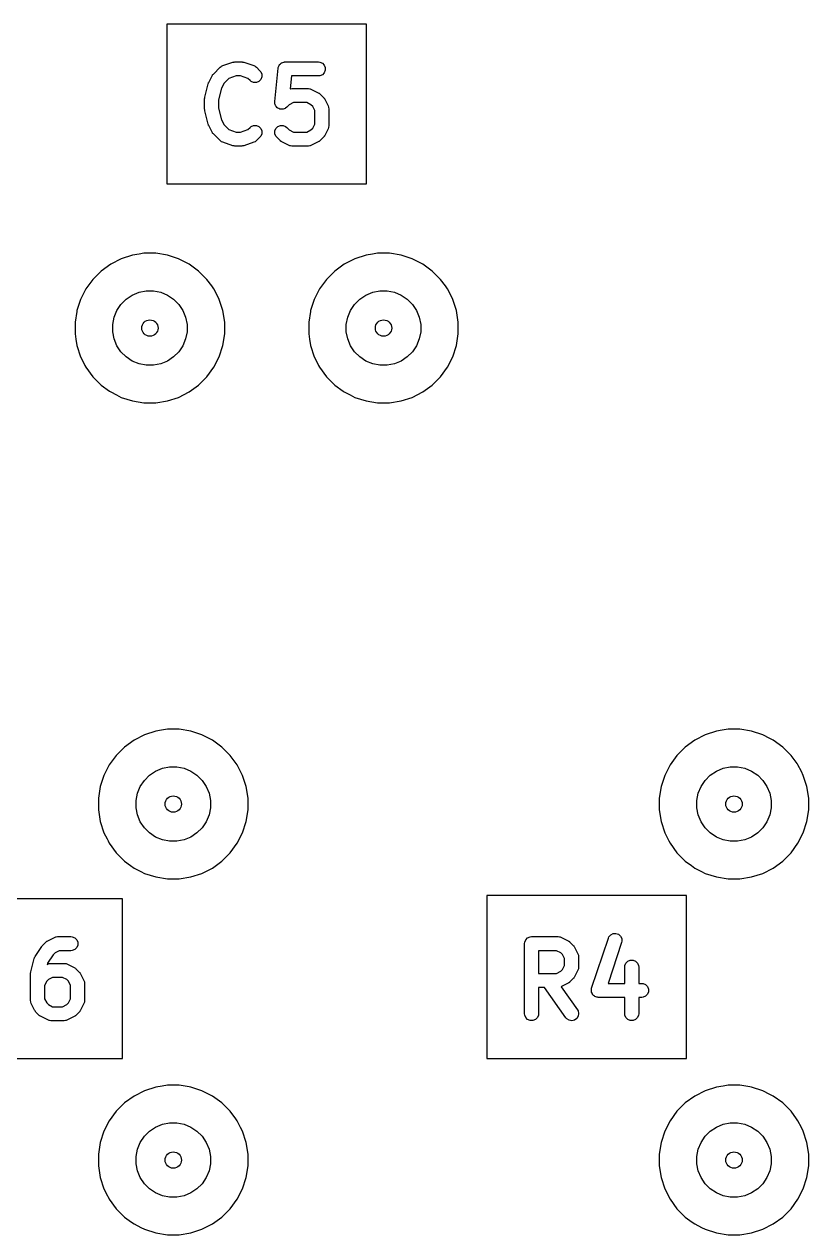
# Model space of a CAD drawing. Extents: x 20 to 124, y -124 to -20.
# Drawn here: x 80.31 to 97.1, y -77.4 to -51.48 of the extents above; entities that cross this region are included whole.
import ezdxf

# ---------------------------------------------------------------- set-up
doc = ezdxf.new("R2010")
doc.units = 0
doc.layers.add('BLACK', color=7, linetype='CONTINUOUS')
doc.layers.add('WHITE', color=7, linetype='CONTINUOUS')

msp = doc.modelspace()

# ---------------------------------------------------------------- linework, layer by layer
at = {"layer": 'BLACK', "linetype": 'CONTINUOUS'}
for p, q in [((87.635797, -51.483129), (83.363225, -51.483129)), ((83.363225, -51.483129), (83.363225, -54.898053)), ((87.635797, -54.898053), (87.635797, -51.483129)), ((84.559709, -52.369955), (84.773994, -52.298526)), ((84.773994, -52.298526), (84.788503, -52.295226)), ((84.788503, -52.295226), (84.792165, -52.29371)), ((84.792165, -52.29371), (84.797473, -52.293187)), ((84.797473, -52.293187), (84.802668, -52.292006)), ((84.802668, -52.292006), (84.806617, -52.292286)), ((84.806617, -52.292286), (84.821429, -52.290828)), ((84.821429, -52.290828), (84.964286, -52.290828)), ((84.964286, -52.290828), (84.979097, -52.292286)), ((84.979097, -52.292286), (84.983047, -52.292006)), ((84.983047, -52.292006), (84.988241, -52.293187)), ((84.988241, -52.293187), (84.99355, -52.29371)), ((84.99355, -52.29371), (84.997212, -52.295227)), ((84.997212, -52.295227), (85.01172, -52.298526)), ((85.01172, -52.298526), (85.226006, -52.369954)), ((85.773477, -52.352151), (85.777048, -52.345496)), ((85.777048, -52.345496), (85.794015, -52.331613)), ((85.794015, -52.331613), (85.809521, -52.316108)), ((85.809521, -52.316108), (85.8165, -52.313216)), ((85.8165, -52.313216), (85.822345, -52.308435)), ((85.822345, -52.308435), (85.84333, -52.302103)), ((85.84333, -52.302103), (85.863593, -52.29371)), ((85.863593, -52.29371), (85.874809, -52.292605)), ((85.874809, -52.292605), (85.878377, -52.291529)), ((85.878377, -52.291529), (85.88203, -52.291894)), ((85.88203, -52.291894), (85.892857, -52.290828)), ((85.892857, -52.290828), (86.607143, -52.290828)), ((86.607143, -52.290828), (86.636407, -52.29371)), ((86.636407, -52.29371), (86.690479, -52.316108)), ((86.690479, -52.316108), (86.731863, -52.357492)), ((84.258693, -52.730889), (84.330122, -52.588032)), ((84.330122, -52.588032), (84.338049, -52.575438)), ((84.338049, -52.575438), (84.339565, -52.571779)), ((84.339565, -52.571779), (84.342946, -52.567659)), ((84.342946, -52.567659), (84.345787, -52.563146)), ((84.345787, -52.563146), (84.34878, -52.560549)), ((84.34878, -52.560549), (84.35822, -52.549048)), ((84.35822, -52.549048), (84.501077, -52.406191)), ((84.501077, -52.406191), (84.523807, -52.387536)), ((84.523807, -52.387536), (84.528788, -52.385472)), ((84.528788, -52.385472), (84.532858, -52.381943)), ((84.532858, -52.381943), (84.559709, -52.369955)), ((84.845772, -52.590828), (84.68817, -52.643361)), ((84.939946, -52.590828), (84.845772, -52.590828)), ((85.097544, -52.643361), (84.939946, -52.590828)), ((85.226006, -52.369954), (85.252857, -52.381943)), ((85.252857, -52.381943), (85.256927, -52.385473)), ((85.256927, -52.385473), (85.261907, -52.387536)), ((85.261907, -52.387536), (85.284638, -52.406191)), ((85.284638, -52.406191), (85.356066, -52.477619)), ((85.356066, -52.477619), (85.374721, -52.500349)), ((85.374721, -52.500349), (85.397117, -52.554422)), ((85.397117, -52.554422), (85.397117, -52.612948)), ((85.672173, -53.140189), (85.743601, -52.425903)), ((85.743601, -52.425903), (85.745739, -52.415238)), ((85.745739, -52.411564), (85.747166, -52.408118)), ((85.745739, -52.415238), (85.745739, -52.411564)), ((85.747166, -52.408118), (85.749381, -52.397071)), ((85.749381, -52.397071), (85.759745, -52.377749)), ((85.759745, -52.377749), (85.768137, -52.357492)), ((85.768137, -52.357492), (85.773477, -52.352151)), ((86.028606, -52.590828), (86.000964, -52.867237)), ((86.607143, -52.590828), (86.028606, -52.590828)), ((86.636407, -52.587946), (86.607143, -52.590828)), ((86.690479, -52.565548), (86.636407, -52.587946)), ((86.731863, -52.524164), (86.690479, -52.565548)), ((86.731863, -52.357492), (86.754261, -52.411564)), ((86.754261, -52.470092), (86.731863, -52.524164)), ((86.754261, -52.411564), (86.754261, -52.470092)), ((84.175908, -53.047305), (84.247336, -52.761591)), ((84.247336, -52.761591), (84.248107, -52.759432)), ((84.248107, -52.759432), (84.248184, -52.758352)), ((84.248184, -52.758352), (84.252842, -52.746177)), ((84.252842, -52.746177), (84.257229, -52.7339)), ((84.257229, -52.7339), (84.257873, -52.733029)), ((84.257873, -52.733029), (84.258693, -52.730889)), ((84.534383, -52.850327), (84.471429, -53.102148)), ((84.587564, -52.743967), (84.534383, -52.850327)), ((84.68817, -52.643361), (84.587564, -52.743967)), ((85.143934, -52.689751), (85.097544, -52.643361)), ((85.166664, -52.708406), (85.143934, -52.689751)), ((85.220737, -52.730802), (85.166664, -52.708406)), ((85.279263, -52.730802), (85.220737, -52.730802)), ((85.333335, -52.708406), (85.279263, -52.730802)), ((85.374721, -52.66702), (85.333335, -52.708406)), ((85.397117, -52.612948), (85.374721, -52.66702)), ((86.001472, -52.867201), (86.006451, -52.865139)), ((86.006451, -52.865139), (86.035715, -52.862257)), ((86.035715, -52.862257), (86.392857, -52.862257)), ((86.392857, -52.862257), (86.422121, -52.865139)), ((86.422121, -52.865139), (86.427099, -52.867201)), ((84.171429, -53.083685), (84.171931, -53.078581)), ((84.171429, -53.297971), (84.171429, -53.083685)), ((84.171606, -53.076394), (84.173225, -53.065443)), ((84.171931, -53.078581), (84.171606, -53.076394)), ((84.173225, -53.065443), (84.174311, -53.054421)), ((84.174311, -53.054421), (84.175158, -53.052376)), ((84.175158, -53.052376), (84.175908, -53.047305)), ((84.471429, -53.102148), (84.471429, -53.279507)), ((86.000964, -52.867237), (86.001472, -52.867201)), ((86.427099, -52.867201), (86.432475, -52.867583)), ((86.432475, -52.867583), (86.459938, -52.878093)), ((86.459938, -52.878093), (86.602797, -52.949521)), ((86.602797, -52.949521), (86.615391, -52.957449)), ((86.615391, -52.957449), (86.619051, -52.958965)), ((86.619051, -52.958965), (86.623171, -52.962346)), ((86.623171, -52.962346), (86.627682, -52.965186)), ((86.627682, -52.965186), (86.630276, -52.968177)), ((86.630276, -52.968177), (86.641782, -52.97762)), ((86.641782, -52.97762), (86.71321, -53.049049)), ((86.71321, -53.049049), (86.722648, -53.060549)), ((86.722648, -53.060549), (86.725642, -53.063146)), ((86.725642, -53.063146), (86.728482, -53.067658)), ((86.728482, -53.067658), (86.731864, -53.071779)), ((86.731864, -53.071779), (86.733379, -53.075438)), ((86.733379, -53.075438), (86.741307, -53.088032)), ((86.741307, -53.088032), (86.812736, -53.230888)), ((84.171931, -53.303074), (84.171429, -53.297971)), ((84.171606, -53.305262), (84.171931, -53.303074)), ((84.173225, -53.316212), (84.171606, -53.305262)), ((84.174311, -53.327235), (84.173225, -53.316212)), ((84.175158, -53.329279), (84.174311, -53.327235)), ((84.175908, -53.334351), (84.175158, -53.329279)), ((84.247336, -53.620065), (84.175908, -53.334351)), ((84.471429, -53.279507), (84.534383, -53.531328)), ((85.672129, -53.169594), (85.672173, -53.140189)), ((85.674311, -53.176825), (85.672129, -53.169594)), ((85.674311, -53.184378), (85.674311, -53.176825)), ((85.682702, -53.204637), (85.674311, -53.184378)), ((85.689036, -53.225626), (85.682702, -53.204637)), ((85.693817, -53.23147), (85.689036, -53.225626)), ((85.696709, -53.23845), (85.693817, -53.23147)), ((85.712213, -53.253953), (85.696709, -53.23845)), ((85.726097, -53.270923), (85.712213, -53.253953)), ((85.732753, -53.274494), (85.726097, -53.270923)), ((85.738095, -53.279835), (85.732753, -53.274494)), ((85.758349, -53.288224), (85.738095, -53.279835)), ((85.777672, -53.29859), (85.758349, -53.288224)), ((85.785189, -53.299341), (85.777672, -53.29859)), ((85.792167, -53.302232), (85.785189, -53.299341)), ((85.81409, -53.302232), (85.792167, -53.302232)), ((85.835909, -53.304414), (85.81409, -53.302232)), ((85.84314, -53.302232), (85.835909, -53.304414)), ((85.850693, -53.302232), (85.84314, -53.302232)), ((85.870952, -53.29384), (85.850693, -53.302232)), ((85.891941, -53.287507), (85.870952, -53.29384)), ((85.897785, -53.282725), (85.891941, -53.287507)), ((85.904765, -53.279834), (85.897785, -53.282725)), ((85.927496, -53.261179), (85.904765, -53.279834)), ((85.981712, -53.206962), (85.927496, -53.261179)), ((86.071124, -53.162257), (85.981712, -53.206962)), ((86.357448, -53.162257), (86.071124, -53.162257)), ((86.446861, -53.206963), (86.357448, -53.162257)), ((86.483864, -53.243967), (86.446861, -53.206963)), ((86.528572, -53.333381), (86.483864, -53.243967)), ((86.528572, -53.619703), (86.528572, -53.333381)), ((86.812736, -53.230888), (86.823245, -53.258352)), ((86.823245, -53.258352), (86.823626, -53.263726)), ((86.823626, -53.263726), (86.82569, -53.268707)), ((86.82569, -53.268707), (86.828572, -53.297971)), ((86.828572, -53.297971), (86.828572, -53.655114)), ((84.248107, -53.622223), (84.247336, -53.620065)), ((84.248184, -53.623304), (84.248107, -53.622223)), ((84.252842, -53.635478), (84.248184, -53.623304)), ((84.257229, -53.647756), (84.252842, -53.635478)), ((84.534383, -53.531328), (84.587564, -53.637688)), ((84.587564, -53.637688), (84.688169, -53.738294)), ((86.483864, -53.709117), (86.528572, -53.619703)), ((84.257873, -53.648626), (84.257229, -53.647756)), ((84.258693, -53.650767), (84.257873, -53.648626)), ((84.330122, -53.793624), (84.258693, -53.650767)), ((84.338049, -53.806217), (84.330122, -53.793624)), ((84.339565, -53.809877), (84.338049, -53.806217)), ((84.342946, -53.813996), (84.339565, -53.809877)), ((84.345787, -53.81851), (84.342946, -53.813996)), ((84.34878, -53.821106), (84.345787, -53.81851)), ((84.35822, -53.832608), (84.34878, -53.821106)), ((84.501077, -53.975466), (84.35822, -53.832608)), ((84.688169, -53.738294), (84.845772, -53.790828)), ((84.845772, -53.790828), (84.939943, -53.790828)), ((84.939943, -53.790828), (85.097545, -53.738294)), ((85.097545, -53.738294), (85.143933, -53.691906)), ((85.143933, -53.691906), (85.166664, -53.673251)), ((85.166664, -53.673251), (85.220736, -53.650854)), ((85.220736, -53.650854), (85.279262, -53.650853)), ((85.279262, -53.650853), (85.333334, -53.67325)), ((85.333334, -53.67325), (85.37472, -53.714635)), ((85.374721, -53.881306), (85.356067, -53.904036)), ((85.37472, -53.714635), (85.397117, -53.768707)), ((85.397118, -53.827233), (85.374721, -53.881306)), ((85.397117, -53.768707), (85.397118, -53.827233)), ((85.674311, -53.768707), (85.696709, -53.714635)), ((85.674311, -53.827233), (85.674311, -53.768707)), ((85.696708, -53.881305), (85.674311, -53.827233)), ((85.715362, -53.904036), (85.696708, -53.881305)), ((85.696709, -53.714635), (85.738095, -53.67325)), ((85.738095, -53.67325), (85.792167, -53.650853)), ((85.792167, -53.650853), (85.850693, -53.650853)), ((85.850693, -53.650853), (85.904765, -53.673251)), ((85.904765, -53.673251), (85.927496, -53.691906)), ((85.927496, -53.691906), (85.981712, -53.746122)), ((85.981712, -53.746122), (86.071124, -53.790828)), ((86.071124, -53.790828), (86.357448, -53.790828)), ((86.357448, -53.790828), (86.446861, -53.746121)), ((86.446861, -53.746121), (86.483864, -53.709117)), ((86.722648, -53.892535), (86.71321, -53.904036)), ((86.725642, -53.889939), (86.722648, -53.892535)), ((86.728482, -53.885426), (86.725642, -53.889939)), ((86.731864, -53.881306), (86.728482, -53.885426)), ((86.733379, -53.877646), (86.731864, -53.881306)), ((86.741307, -53.865053), (86.733379, -53.877646)), ((86.812736, -53.722197), (86.741307, -53.865053)), ((86.823245, -53.694733), (86.812736, -53.722197)), ((86.823626, -53.689358), (86.823245, -53.694733)), ((86.82569, -53.684378), (86.823626, -53.689358)), ((86.828572, -53.655114), (86.82569, -53.684378)), ((84.523807, -53.994121), (84.501077, -53.975466)), ((84.528786, -53.996183), (84.523807, -53.994121)), ((84.532858, -53.999715), (84.528786, -53.996183)), ((84.559709, -54.011703), (84.532858, -53.999715)), ((84.773995, -54.083131), (84.559709, -54.011703)), ((84.788507, -54.08643), (84.773995, -54.083131)), ((84.792165, -54.087946), (84.788507, -54.08643)), ((84.797467, -54.088468), (84.792165, -54.087946)), ((84.802669, -54.089651), (84.797467, -54.088468)), ((84.806623, -54.089369), (84.802669, -54.089651)), ((84.821429, -54.090828), (84.806623, -54.089369)), ((84.964286, -54.090828), (84.821429, -54.090828)), ((84.979091, -54.089369), (84.964286, -54.090828)), ((84.983046, -54.089651), (84.979091, -54.089369)), ((84.988247, -54.088468), (84.983046, -54.089651)), ((84.99355, -54.087946), (84.988247, -54.088468)), ((84.997207, -54.08643), (84.99355, -54.087946)), ((85.01172, -54.083131), (84.997207, -54.08643)), ((85.226006, -54.011703), (85.01172, -54.083131)), ((85.252857, -53.999715), (85.226006, -54.011703)), ((85.25693, -53.996181), (85.252857, -53.999715)), ((85.261908, -53.99412), (85.25693, -53.996181)), ((85.284639, -53.975465), (85.261908, -53.99412)), ((85.356067, -53.904036), (85.284639, -53.975465)), ((85.78679, -53.975465), (85.715362, -53.904036)), ((85.798292, -53.984904), (85.78679, -53.975465)), ((85.80089, -53.9879), (85.798292, -53.984904)), ((85.805404, -53.990741), (85.80089, -53.9879)), ((85.809521, -53.99412), (85.805404, -53.990741)), ((85.813179, -53.995635), (85.809521, -53.99412)), ((85.825776, -54.003564), (85.813179, -53.995635)), ((85.968634, -54.074993), (85.825776, -54.003564)), ((85.996097, -54.085502), (85.968634, -54.074993)), ((86.001472, -54.085883), (85.996097, -54.085502)), ((86.006451, -54.087946), (86.001472, -54.085883)), ((86.035715, -54.090828), (86.006451, -54.087946)), ((86.392857, -54.090828), (86.035715, -54.090828)), ((86.422121, -54.087946), (86.392857, -54.090828)), ((86.427099, -54.085883), (86.422121, -54.087946)), ((86.432475, -54.085502), (86.427099, -54.085883)), ((86.459938, -54.074992), (86.432475, -54.085502)), ((86.602797, -54.003564), (86.459938, -54.074992)), ((86.615391, -53.995635), (86.602797, -54.003564)), ((86.619051, -53.99412), (86.615391, -53.995635)), ((86.623171, -53.990738), (86.619051, -53.99412)), ((86.627682, -53.987899), (86.623171, -53.990738)), ((86.630276, -53.984907), (86.627682, -53.987899)), ((86.641782, -53.975465), (86.630276, -53.984907)), ((86.71321, -53.904036), (86.641782, -53.975465)), ((83.363225, -54.898053), (87.635797, -54.898053)), ((82.625214, -56.42641), (82.385616, -56.50426)), ((82.76733, -56.403901), (82.625214, -56.42641)), ((82.874038, -56.387), (82.76733, -56.403901)), ((83.125962, -56.387), (82.874038, -56.387)), ((83.374785, -56.42641), (83.125962, -56.387)), ((83.614383, -56.50426), (83.374785, -56.42641)), ((87.625214, -56.42641), (87.385616, -56.50426)), ((87.76733, -56.403901), (87.625214, -56.42641)), ((87.874038, -56.387), (87.76733, -56.403901)), ((88.125962, -56.387), (87.874038, -56.387)), ((88.374785, -56.42641), (88.125962, -56.387)), ((88.614383, -56.50426), (88.374785, -56.42641)), ((82.161151, -56.618632), (81.95735, -56.766701)), ((82.385616, -56.50426), (82.161151, -56.618632)), ((83.715075, -56.555566), (83.614383, -56.50426)), ((83.838845, -56.61863), (83.715075, -56.555566)), ((83.838847, -56.618631), (83.838845, -56.61863)), ((83.838848, -56.618632), (83.838847, -56.618631)), ((84.042649, -56.766701), (83.838848, -56.618632)), ((87.161151, -56.618632), (86.95735, -56.766701)), ((87.385616, -56.50426), (87.161151, -56.618632)), ((88.715075, -56.555566), (88.614383, -56.50426)), ((88.838845, -56.61863), (88.715075, -56.555566)), ((88.838847, -56.618631), (88.838845, -56.61863)), ((88.838848, -56.618632), (88.838847, -56.618631)), ((89.042649, -56.766701), (88.838848, -56.618632)), ((81.779201, -56.94485), (81.631132, -57.148651)), ((81.779205, -56.944845), (81.779201, -56.94485)), ((81.957345, -56.766705), (81.779205, -56.944845)), ((81.95735, -56.766701), (81.957345, -56.766705)), ((84.042654, -56.766705), (84.042649, -56.766701)), ((84.220794, -56.944845), (84.042654, -56.766705)), ((84.220798, -56.94485), (84.220794, -56.944845)), ((84.32327, -57.085892), (84.220798, -56.94485)), ((86.779201, -56.94485), (86.631132, -57.148651)), ((86.779205, -56.944845), (86.779201, -56.94485)), ((86.957345, -56.766705), (86.779205, -56.944845)), ((86.95735, -56.766701), (86.957345, -56.766705)), ((89.042654, -56.766705), (89.042649, -56.766701)), ((89.220794, -56.944845), (89.042654, -56.766705)), ((89.220798, -56.94485), (89.220794, -56.944845)), ((89.32327, -57.085892), (89.220798, -56.94485)), ((81.631132, -57.148651), (81.51676, -57.373116)), ((82.622883, -57.281963), (82.767772, -57.221948)), ((82.767772, -57.221948), (82.921586, -57.191352)), ((82.921586, -57.191352), (83.078414, -57.191352)), ((83.078414, -57.191352), (83.232228, -57.221948)), ((83.232228, -57.221948), (83.377117, -57.281963)), ((84.36887, -57.148655), (84.32327, -57.085892)), ((84.422637, -57.254179), (84.36887, -57.148655)), ((84.483239, -57.373116), (84.422637, -57.254179)), ((86.631132, -57.148651), (86.51676, -57.373116)), ((87.622883, -57.281963), (87.767772, -57.221948)), ((87.767772, -57.221948), (87.921586, -57.191352)), ((87.921586, -57.191352), (88.078414, -57.191352)), ((88.078414, -57.191352), (88.232228, -57.221948)), ((88.232228, -57.221948), (88.377117, -57.281963)), ((89.323271, -57.085894), (89.32327, -57.085892)), ((89.36887, -57.148655), (89.323271, -57.085894)), ((89.422637, -57.254179), (89.36887, -57.148655)), ((89.483239, -57.373116), (89.422637, -57.254179)), ((81.51676, -57.373116), (81.43891, -57.612714)), ((82.294463, -57.610383), (82.381592, -57.479985)), ((82.381592, -57.479985), (82.492485, -57.369092)), ((82.492485, -57.369092), (82.622883, -57.281963)), ((83.377117, -57.281963), (83.507515, -57.369092)), ((83.507515, -57.369092), (83.618408, -57.479985)), ((83.618408, -57.479985), (83.705537, -57.610383)), ((84.483239, -57.373118), (84.483239, -57.373116)), ((84.483241, -57.373121), (84.483239, -57.373118)), ((84.56109, -57.612715), (84.483241, -57.373121)), ((86.51676, -57.373116), (86.43891, -57.612714)), ((87.294463, -57.610383), (87.381592, -57.479985)), ((87.381592, -57.479985), (87.492485, -57.369092)), ((87.492485, -57.369092), (87.622883, -57.281963)), ((88.377117, -57.281963), (88.507515, -57.369092)), ((88.507515, -57.369092), (88.618408, -57.479985)), ((88.618408, -57.479985), (88.705537, -57.610383)), ((89.483239, -57.373118), (89.483239, -57.373116)), ((89.483241, -57.373121), (89.483239, -57.373118)), ((89.56109, -57.612715), (89.483241, -57.373121)), ((81.435303, -57.635486), (81.3995, -57.861538)), ((81.43891, -57.612714), (81.435303, -57.635486)), ((82.203852, -57.909086), (82.234448, -57.755272)), ((82.234448, -57.755272), (82.294463, -57.610383)), ((83.705537, -57.610383), (83.765552, -57.755272)), ((83.765552, -57.755272), (83.796148, -57.909086)), ((84.6005, -57.861538), (84.56109, -57.612715)), ((86.435303, -57.635486), (86.3995, -57.861538)), ((86.43891, -57.612714), (86.435303, -57.635486)), ((87.203852, -57.909086), (87.234448, -57.755272)), ((87.234448, -57.755272), (87.294463, -57.610383)), ((88.705537, -57.610383), (88.765552, -57.755272)), ((88.765552, -57.755272), (88.796148, -57.909086)), ((89.6005, -57.861538), (89.56109, -57.612715)), ((81.3995, -57.861538), (81.3995, -58.113462)), ((82.203852, -58.065914), (82.203852, -57.909086)), ((83.796148, -57.909086), (83.796148, -58.065914)), ((84.6005, -58.113462), (84.6005, -57.861538)), ((86.3995, -57.861538), (86.3995, -58.113462)), ((87.203852, -58.065914), (87.203852, -57.909086)), ((88.796148, -57.909086), (88.796148, -58.065914)), ((89.6005, -58.113462), (89.6005, -57.861538)), ((81.3995, -58.113462), (81.417226, -58.22538)), ((81.417226, -58.22538), (81.43891, -58.362285)), ((82.234448, -58.219728), (82.203852, -58.065914)), ((82.294463, -58.364617), (82.234448, -58.219728)), ((83.765552, -58.219728), (83.705537, -58.364617)), ((83.796148, -58.065914), (83.765552, -58.219728)), ((84.56109, -58.362285), (84.6005, -58.113462)), ((86.3995, -58.113462), (86.417226, -58.22538)), ((86.417226, -58.22538), (86.43891, -58.362285)), ((87.234448, -58.219728), (87.203852, -58.065914)), ((87.294463, -58.364617), (87.234448, -58.219728)), ((88.765552, -58.219728), (88.705537, -58.364617)), ((88.796148, -58.065914), (88.765552, -58.219728)), ((89.56109, -58.362285), (89.6005, -58.113462)), ((81.43891, -58.362285), (81.51676, -58.601883)), ((82.381592, -58.495015), (82.294463, -58.364617)), ((82.492485, -58.605908), (82.381592, -58.495015)), ((83.618408, -58.495015), (83.507515, -58.605908)), ((83.705537, -58.364617), (83.618408, -58.495015)), ((84.483241, -58.601879), (84.56109, -58.362285)), ((86.43891, -58.362285), (86.51676, -58.601883)), ((87.381592, -58.495015), (87.294463, -58.364617)), ((87.492485, -58.605908), (87.381592, -58.495015)), ((88.618408, -58.495015), (88.507515, -58.605908)), ((88.705537, -58.364617), (88.618408, -58.495015)), ((89.483241, -58.601879), (89.56109, -58.362285)), ((81.51676, -58.601883), (81.595413, -58.756247)), ((81.595413, -58.756247), (81.610343, -58.785549)), ((81.610343, -58.785549), (81.631132, -58.826348)), ((81.631132, -58.826348), (81.779201, -59.030149)), ((82.622883, -58.693037), (82.492485, -58.605908)), ((82.767772, -58.753052), (82.622883, -58.693037)), ((82.921586, -58.783648), (82.767772, -58.753052)), ((83.078414, -58.783648), (82.921586, -58.783648)), ((83.232228, -58.753052), (83.078414, -58.783648)), ((83.377117, -58.693037), (83.232228, -58.753052)), ((83.507515, -58.605908), (83.377117, -58.693037)), ((84.220793, -59.030156), (84.36887, -58.826345)), ((84.36887, -58.826345), (84.483241, -58.601879)), ((86.51676, -58.601883), (86.595413, -58.756247)), ((86.595413, -58.756247), (86.610343, -58.785549)), ((86.610343, -58.785549), (86.631132, -58.826348)), ((86.631132, -58.826348), (86.779201, -59.030149)), ((87.622883, -58.693037), (87.492485, -58.605908)), ((87.767772, -58.753052), (87.622883, -58.693037)), ((87.921586, -58.783648), (87.767772, -58.753052)), ((88.078414, -58.783648), (87.921586, -58.783648)), ((88.232228, -58.753052), (88.078414, -58.783648)), ((88.377117, -58.693037), (88.232228, -58.753052)), ((88.507515, -58.605908), (88.377117, -58.693037)), ((89.220793, -59.030156), (89.36887, -58.826345)), ((89.36887, -58.826345), (89.483241, -58.601879)), ((81.779201, -59.030149), (81.779205, -59.030154)), ((81.779205, -59.030154), (81.957345, -59.208294)), ((84.042656, -59.208293), (84.220793, -59.030156)), ((86.779201, -59.030149), (86.779205, -59.030154)), ((86.779205, -59.030154), (86.957345, -59.208294)), ((89.042656, -59.208293), (89.220793, -59.030156)), ((81.957345, -59.208294), (81.95735, -59.208298)), ((81.95735, -59.208298), (82.135117, -59.337452)), ((82.135117, -59.337452), (82.161155, -59.35637)), ((83.838845, -59.35637), (84.042656, -59.208293)), ((86.957345, -59.208294), (86.95735, -59.208298)), ((86.95735, -59.208298), (87.135117, -59.337452)), ((87.135117, -59.337452), (87.161155, -59.35637)), ((88.838845, -59.35637), (89.042656, -59.208293)), ((82.161155, -59.35637), (82.284933, -59.419438)), ((82.284933, -59.419438), (82.385616, -59.470739)), ((82.385616, -59.470739), (82.385618, -59.470739)), ((82.385618, -59.470739), (82.385621, -59.470741)), ((82.385621, -59.470741), (82.625215, -59.54859)), ((82.625215, -59.54859), (82.874038, -59.588)), ((82.874038, -59.588), (82.874039, -59.588)), ((82.874039, -59.588), (83.125961, -59.588)), ((83.125961, -59.588), (83.125962, -59.588)), ((83.125962, -59.588), (83.374785, -59.54859)), ((83.374785, -59.54859), (83.614379, -59.470741)), ((83.614379, -59.470741), (83.838845, -59.35637)), ((87.161155, -59.35637), (87.284933, -59.419438)), ((87.284933, -59.419438), (87.385616, -59.470739)), ((87.385616, -59.470739), (87.385618, -59.470739)), ((87.385618, -59.470739), (87.385621, -59.470741)), ((87.385621, -59.470741), (87.625215, -59.54859)), ((87.625215, -59.54859), (87.874038, -59.588)), ((87.874038, -59.588), (87.874039, -59.588)), ((87.874039, -59.588), (88.125961, -59.588)), ((88.125961, -59.588), (88.125962, -59.588)), ((88.125962, -59.588), (88.374785, -59.54859)), ((88.374785, -59.54859), (88.614379, -59.470741)), ((88.614379, -59.470741), (88.838845, -59.35637)), ((83.249626, -66.596705), (83.125214, -66.61641)), ((83.374038, -66.577), (83.249626, -66.596705)), ((83.625962, -66.577), (83.374038, -66.577)), ((83.874785, -66.61641), (83.625962, -66.577)), ((95.249626, -66.596705), (95.125214, -66.61641)), ((95.374038, -66.577), (95.249626, -66.596705)), ((95.625962, -66.577), (95.374038, -66.577)), ((95.874785, -66.61641), (95.625962, -66.577)), ((82.661151, -66.808632), (82.45735, -66.956701)), ((82.885616, -66.69426), (82.661151, -66.808632)), ((83.125214, -66.61641), (82.885616, -66.69426)), ((84.114383, -66.69426), (83.874785, -66.61641)), ((84.268747, -66.772913), (84.114383, -66.69426)), ((84.338845, -66.80863), (84.268747, -66.772913)), ((84.338847, -66.808631), (84.338845, -66.80863)), ((84.338848, -66.808632), (84.338847, -66.808631)), ((84.542649, -66.956701), (84.338848, -66.808632)), ((94.661151, -66.808632), (94.45735, -66.956701)), ((94.885616, -66.69426), (94.661151, -66.808632)), ((95.125214, -66.61641), (94.885616, -66.69426)), ((96.114383, -66.69426), (95.874785, -66.61641)), ((96.268747, -66.772913), (96.114383, -66.69426)), ((96.338845, -66.80863), (96.268747, -66.772913)), ((96.338847, -66.808631), (96.338845, -66.80863)), ((96.338848, -66.808632), (96.338847, -66.808631)), ((96.542649, -66.956701), (96.338848, -66.808632)), ((82.457345, -66.956705), (82.279205, -67.134845)), ((82.45735, -66.956701), (82.457345, -66.956705)), ((84.542654, -66.956705), (84.542649, -66.956701)), ((84.720794, -67.134845), (84.542654, -66.956705)), ((94.457345, -66.956705), (94.279205, -67.134845)), ((94.45735, -66.956701), (94.457345, -66.956705)), ((96.542654, -66.956705), (96.542649, -66.956701)), ((96.720794, -67.134845), (96.542654, -66.956705)), ((82.131132, -67.338651), (82.01676, -67.563116)), ((82.279201, -67.13485), (82.131132, -67.338651)), ((82.279205, -67.134845), (82.279201, -67.13485)), ((84.720798, -67.13485), (84.720794, -67.134845)), ((84.849952, -67.312617), (84.720798, -67.13485)), ((84.86887, -67.338655), (84.849952, -67.312617)), ((84.941747, -67.481684), (84.86887, -67.338655)), ((94.131132, -67.338651), (94.01676, -67.563116)), ((94.279201, -67.13485), (94.131132, -67.338651)), ((94.279205, -67.134845), (94.279201, -67.13485)), ((96.720798, -67.13485), (96.720794, -67.134845)), ((96.849952, -67.312617), (96.720798, -67.13485)), ((96.86887, -67.338655), (96.849952, -67.312617)), ((96.941747, -67.481684), (96.86887, -67.338655)), ((82.01676, -67.563116), (81.93891, -67.802714)), ((82.881592, -67.669985), (82.992485, -67.559092)), ((82.992485, -67.559092), (83.122883, -67.471963)), ((83.122883, -67.471963), (83.267772, -67.411948)), ((83.267772, -67.411948), (83.421586, -67.381352)), ((83.421586, -67.381352), (83.578414, -67.381352)), ((83.578414, -67.381352), (83.732228, -67.411948)), ((83.732228, -67.411948), (83.877117, -67.471963)), ((83.877117, -67.471963), (84.007515, -67.559092)), ((84.007515, -67.559092), (84.118408, -67.669985)), ((84.983239, -67.563116), (84.941747, -67.481684)), ((84.983239, -67.563118), (84.983239, -67.563116)), ((84.983241, -67.563121), (84.983239, -67.563118)), ((85.06109, -67.802715), (84.983241, -67.563121)), ((94.01676, -67.563116), (93.93891, -67.802714)), ((94.881592, -67.669985), (94.992485, -67.559092)), ((94.992485, -67.559092), (95.122883, -67.471963)), ((95.122883, -67.471963), (95.267772, -67.411948)), ((95.267772, -67.411948), (95.421586, -67.381352)), ((95.421586, -67.381352), (95.578414, -67.381352)), ((95.578414, -67.381352), (95.732228, -67.411948)), ((95.732228, -67.411948), (95.877117, -67.471963)), ((95.877117, -67.471963), (96.007515, -67.559092)), ((96.007515, -67.559092), (96.118408, -67.669985)), ((96.983239, -67.563116), (96.941747, -67.481684)), ((96.983239, -67.563118), (96.983239, -67.563116)), ((96.983241, -67.563121), (96.983239, -67.563118)), ((97.06109, -67.802715), (96.983241, -67.563121)), ((81.93891, -67.802714), (81.8995, -68.051538)), ((82.734448, -67.945272), (82.794463, -67.800383)), ((82.794463, -67.800383), (82.881592, -67.669985)), ((84.118408, -67.669985), (84.205537, -67.800383)), ((84.205537, -67.800383), (84.265552, -67.945272)), ((85.1005, -68.051538), (85.06109, -67.802715)), ((93.93891, -67.802714), (93.8995, -68.051538)), ((94.734448, -67.945272), (94.794463, -67.800383)), ((94.794463, -67.800383), (94.881592, -67.669985)), ((96.118408, -67.669985), (96.205537, -67.800383)), ((96.205537, -67.800383), (96.265552, -67.945272)), ((97.1005, -68.051538), (97.06109, -67.802715)), ((81.8995, -68.051538), (81.8995, -68.303461)), ((82.703852, -68.099086), (82.734448, -67.945272)), ((82.703852, -68.255914), (82.703852, -68.099086)), ((84.265552, -67.945272), (84.296148, -68.099086)), ((84.296148, -68.099086), (84.296148, -68.255914)), ((85.1005, -68.303462), (85.1005, -68.051538)), ((93.8995, -68.051538), (93.8995, -68.303461)), ((94.703852, -68.099086), (94.734448, -67.945272)), ((94.703852, -68.255914), (94.703852, -68.099086)), ((96.265552, -67.945272), (96.296148, -68.099086)), ((96.296148, -68.099086), (96.296148, -68.255914)), ((97.1005, -68.303462), (97.1005, -68.051538)), ((81.8995, -68.303461), (81.93891, -68.552285)), ((82.734448, -68.409728), (82.703852, -68.255914)), ((82.794463, -68.554617), (82.734448, -68.409728)), ((84.265552, -68.409728), (84.205537, -68.554617)), ((84.296148, -68.255914), (84.265552, -68.409728)), ((85.06109, -68.552285), (85.1005, -68.303462)), ((93.8995, -68.303461), (93.93891, -68.552285)), ((94.734448, -68.409728), (94.703852, -68.255914)), ((94.794463, -68.554617), (94.734448, -68.409728)), ((96.265552, -68.409728), (96.205537, -68.554617)), ((96.296148, -68.255914), (96.265552, -68.409728)), ((97.06109, -68.552285), (97.1005, -68.303462)), ((81.93891, -68.552285), (82.01676, -68.791883)), ((82.881592, -68.685015), (82.794463, -68.554617)), ((84.205537, -68.554617), (84.118408, -68.685015)), ((84.983241, -68.791879), (85.06109, -68.552285)), ((93.93891, -68.552285), (94.01676, -68.791883)), ((94.881592, -68.685015), (94.794463, -68.554617)), ((96.205537, -68.554617), (96.118408, -68.685015)), ((96.983241, -68.791879), (97.06109, -68.552285)), ((82.01676, -68.791883), (82.083195, -68.922268)), ((82.083195, -68.922268), (82.104591, -68.96426)), ((82.992485, -68.795908), (82.881592, -68.685015)), ((83.122883, -68.883037), (82.992485, -68.795908)), ((83.267772, -68.943052), (83.122883, -68.883037)), ((83.877117, -68.883037), (83.732228, -68.943052)), ((84.007515, -68.795908), (83.877117, -68.883037)), ((84.118408, -68.685015), (84.007515, -68.795908)), ((84.86887, -69.016345), (84.983241, -68.791879)), ((94.01676, -68.791883), (94.083195, -68.922268)), ((94.083195, -68.922268), (94.104591, -68.96426)), ((94.992485, -68.795908), (94.881592, -68.685015)), ((95.122883, -68.883037), (94.992485, -68.795908)), ((95.267772, -68.943052), (95.122883, -68.883037)), ((95.877117, -68.883037), (95.732228, -68.943052)), ((96.007515, -68.795908), (95.877117, -68.883037)), ((96.118408, -68.685015), (96.007515, -68.795908)), ((96.86887, -69.016345), (96.983241, -68.791879)), ((82.104591, -68.96426), (82.131132, -69.016348)), ((82.131132, -69.016348), (82.279201, -69.220149)), ((83.421586, -68.973648), (83.267772, -68.943052)), ((83.578414, -68.973648), (83.421586, -68.973648)), ((83.732228, -68.943052), (83.578414, -68.973648)), ((84.720793, -69.220156), (84.86887, -69.016345)), ((94.104591, -68.96426), (94.131132, -69.016348)), ((94.131132, -69.016348), (94.279201, -69.220149)), ((95.421586, -68.973648), (95.267772, -68.943052)), ((95.578414, -68.973648), (95.421586, -68.973648)), ((95.732228, -68.943052), (95.578414, -68.973648)), ((96.720793, -69.220156), (96.86887, -69.016345)), ((82.279201, -69.220149), (82.279205, -69.220154)), ((82.279205, -69.220154), (82.457345, -69.398294)), ((82.457345, -69.398294), (82.45735, -69.398298)), ((82.45735, -69.398298), (82.588449, -69.493546)), ((84.338845, -69.54637), (84.542656, -69.398293)), ((84.542656, -69.398293), (84.720793, -69.220156)), ((94.279201, -69.220149), (94.279205, -69.220154)), ((94.279205, -69.220154), (94.457345, -69.398294)), ((94.457345, -69.398294), (94.45735, -69.398298)), ((94.45735, -69.398298), (94.588449, -69.493546)), ((96.338845, -69.54637), (96.542656, -69.398293)), ((96.542656, -69.398293), (96.720793, -69.220156)), ((82.588449, -69.493546), (82.661155, -69.54637)), ((82.661155, -69.54637), (82.804184, -69.619247)), ((82.804184, -69.619247), (82.885616, -69.660739)), ((82.885616, -69.660739), (82.885618, -69.660739)), ((82.885618, -69.660739), (82.885621, -69.660741)), ((82.885621, -69.660741), (83.125215, -69.73859)), ((83.874785, -69.73859), (84.114379, -69.660741)), ((84.114379, -69.660741), (84.338845, -69.54637)), ((94.588449, -69.493546), (94.661155, -69.54637)), ((94.661155, -69.54637), (94.804184, -69.619247)), ((94.804184, -69.619247), (94.885616, -69.660739)), ((94.885616, -69.660739), (94.885618, -69.660739)), ((94.885618, -69.660739), (94.885621, -69.660741)), ((94.885621, -69.660741), (95.125215, -69.73859)), ((95.874785, -69.73859), (96.114379, -69.660741)), ((96.114379, -69.660741), (96.338845, -69.54637)), ((83.125215, -69.73859), (83.374038, -69.778)), ((83.374038, -69.778), (83.374039, -69.778)), ((83.374039, -69.778), (83.625961, -69.778)), ((83.625961, -69.778), (83.625962, -69.778)), ((83.625962, -69.778), (83.874785, -69.73859)), ((95.125215, -69.73859), (95.374038, -69.778)), ((95.374038, -69.778), (95.374039, -69.778)), ((95.374039, -69.778), (95.625961, -69.778)), ((95.625961, -69.778), (95.625962, -69.778)), ((95.625962, -69.778), (95.874785, -69.73859)), ((82.410797, -70.208603), (78.212357, -70.208603)), ((82.410797, -73.624155), (82.410797, -70.208603)), ((94.4805, -70.137176), (90.212357, -70.137176)), ((90.212357, -70.137176), (90.212357, -73.624155)), ((94.4805, -73.624155), (94.4805, -70.137176)), ((92.823258, -71.020115), (92.861605, -70.975901)), ((92.861605, -70.975901), (92.913952, -70.949727)), ((92.913952, -70.949727), (92.972332, -70.945578)), ((92.972332, -70.945578), (93.027857, -70.964086)), ((93.027857, -70.964086), (93.072071, -71.002434)), ((93.072071, -71.002434), (93.098245, -71.054781)), ((80.54305, -71.439766), (80.685908, -71.22548)), ((80.685908, -71.22548), (80.685973, -71.2254)), ((80.685973, -71.2254), (80.685994, -71.22535)), ((80.685994, -71.22535), (80.695215, -71.214114)), ((80.695215, -71.214114), (80.704538, -71.202729)), ((80.704538, -71.202729), (80.704584, -71.202698)), ((80.704584, -71.202698), (80.704649, -71.202619)), ((80.704649, -71.202619), (80.776077, -71.131191)), ((80.776077, -71.131191), (80.787579, -71.12175)), ((80.787579, -71.12175), (80.790175, -71.118758)), ((80.790175, -71.118758), (80.794684, -71.115919)), ((80.794684, -71.115919), (80.798807, -71.112536)), ((80.798807, -71.112536), (80.802469, -71.111019)), ((80.802469, -71.111019), (80.815061, -71.103093)), ((80.815061, -71.103093), (80.957917, -71.031664)), ((80.957917, -71.031664), (80.985381, -71.021155)), ((80.985381, -71.021155), (80.990755, -71.020773)), ((80.990755, -71.020773), (80.995736, -71.01871)), ((80.995736, -71.01871), (81.025, -71.015828)), ((81.025, -71.015828), (81.310715, -71.015828)), ((81.310715, -71.015828), (81.339979, -71.01871)), ((81.339979, -71.01871), (81.394051, -71.041108)), ((81.394051, -71.041108), (81.435435, -71.082492)), ((81.435435, -71.249164), (81.394051, -71.290548)), ((81.435435, -71.082492), (81.457833, -71.136564)), ((81.457833, -71.195092), (81.435435, -71.249164)), ((81.457833, -71.136564), (81.457833, -71.195092)), ((91.017857, -71.165828), (91.020739, -71.136564)), ((91.017857, -72.665828), (91.017857, -71.165828)), ((91.020739, -71.136564), (91.043137, -71.082492)), ((91.043137, -71.082492), (91.084521, -71.041108)), ((91.084521, -71.041108), (91.138593, -71.01871)), ((91.138593, -71.01871), (91.167857, -71.015828)), ((91.167857, -71.015828), (91.739286, -71.015828)), ((91.739286, -71.015828), (91.76855, -71.01871)), ((91.76855, -71.01871), (91.77353, -71.020773)), ((91.77353, -71.020773), (91.778905, -71.021155)), ((91.778905, -71.021155), (91.806368, -71.031664)), ((91.806368, -71.031664), (91.949225, -71.103093)), ((91.949225, -71.103093), (91.96182, -71.111021)), ((91.96182, -71.111021), (91.965477, -71.112536)), ((91.965477, -71.112536), (91.969594, -71.115915)), ((91.969594, -71.115915), (91.974111, -71.118758)), ((91.974111, -71.118758), (91.976708, -71.121752)), ((91.976708, -71.121752), (91.988208, -71.13119)), ((91.988208, -71.13119), (92.059637, -71.202618)), ((92.059637, -71.202618), (92.069079, -71.214123)), ((92.069079, -71.214123), (92.072071, -71.216718)), ((92.072071, -71.216718), (92.07491, -71.221228)), ((92.07491, -71.221228), (92.078292, -71.225349)), ((92.078292, -71.225349), (92.079807, -71.229008)), ((92.079807, -71.229008), (92.087736, -71.241603)), ((92.087736, -71.241603), (92.159164, -71.384461)), ((92.454127, -72.118394), (92.811269, -71.046966)), ((93.095874, -71.141835), (92.804542, -72.015828)), ((92.811269, -71.046966), (92.823258, -71.020115)), ((93.102394, -71.113161), (93.095874, -71.141835)), ((93.098245, -71.054781), (93.102394, -71.113161)), ((80.450908, -71.772305), (80.522336, -71.486591)), ((80.522336, -71.486591), (80.528495, -71.46935)), ((80.528495, -71.46935), (80.529215, -71.465713)), ((80.529215, -71.465713), (80.530972, -71.462416)), ((80.530972, -71.462416), (80.532229, -71.4589)), ((80.532229, -71.4589), (80.534435, -71.455921)), ((80.534435, -71.455921), (80.54305, -71.439766)), ((80.927281, -71.40425), (80.807076, -71.584557)), ((80.970997, -71.360534), (80.927281, -71.40425)), ((81.06041, -71.315828), (80.970997, -71.360534)), ((81.310715, -71.315828), (81.06041, -71.315828)), ((81.339979, -71.312946), (81.310715, -71.315828)), ((81.394051, -71.290548), (81.339979, -71.312946)), ((91.703876, -71.315828), (91.317857, -71.315828)), ((91.317857, -71.315828), (91.317857, -71.801542)), ((91.79329, -71.360535), (91.703876, -71.315828)), ((91.830294, -71.397539), (91.79329, -71.360535)), ((91.875, -71.486951), (91.830294, -71.397539)), ((91.875, -71.630418), (91.875, -71.486951)), ((92.159164, -71.384461), (92.169674, -71.411924)), ((92.169674, -71.411924), (92.170055, -71.417299)), ((92.170055, -71.417299), (92.172118, -71.422278)), ((92.172118, -71.422278), (92.175, -71.451542)), ((92.175, -71.451542), (92.175, -71.665828)), ((93.227379, -71.541108), (93.281451, -71.51871)), ((93.281451, -71.51871), (93.339979, -71.51871)), ((93.339979, -71.51871), (93.394051, -71.541108)), ((80.448225, -71.790443), (80.449311, -71.779421)), ((80.449311, -71.779421), (80.450158, -71.777376)), ((80.450158, -71.777376), (80.450908, -71.772305)), ((80.807076, -71.584557), (80.800639, -71.610303)), ((80.800639, -71.610303), (80.815062, -71.603093)), ((80.815062, -71.603093), (80.842525, -71.592583)), ((80.842525, -71.592583), (80.8479, -71.592201)), ((80.8479, -71.592201), (80.852879, -71.590139)), ((80.852879, -71.590139), (80.882143, -71.587257)), ((80.882143, -71.587257), (81.167857, -71.587257)), ((81.167857, -71.587257), (81.197121, -71.590139)), ((81.197121, -71.590139), (81.202099, -71.592201)), ((81.202099, -71.592201), (81.207475, -71.592583)), ((81.207475, -71.592583), (81.234938, -71.603093)), ((81.234938, -71.603093), (81.377797, -71.674521)), ((81.377797, -71.674521), (81.390391, -71.682449)), ((81.390391, -71.682449), (81.394051, -71.683965)), ((81.394051, -71.683965), (81.398171, -71.687346)), ((81.398171, -71.687346), (81.402682, -71.690186)), ((81.402682, -71.690186), (81.405276, -71.693177)), ((81.405276, -71.693177), (81.416782, -71.70262)), ((81.416782, -71.70262), (81.48821, -71.774049)), ((81.48821, -71.774049), (81.497648, -71.785549)), ((91.703876, -71.801542), (91.793288, -71.756836)), ((91.793288, -71.756836), (91.830293, -71.719831)), ((91.830293, -71.719831), (91.875, -71.630418)), ((92.159164, -71.732909), (92.087736, -71.875767)), ((92.169674, -71.705446), (92.159164, -71.732909)), ((92.170055, -71.70007), (92.169674, -71.705446)), ((92.172118, -71.695092), (92.170055, -71.70007)), ((92.175, -71.665828), (92.172118, -71.695092)), ((93.160715, -71.665828), (93.163597, -71.636564)), ((93.160715, -72.015828), (93.160715, -71.665828)), ((93.163597, -71.636564), (93.185995, -71.582492)), ((93.185995, -71.582492), (93.227379, -71.541108)), ((93.394051, -71.541108), (93.435435, -71.582492)), ((93.435435, -71.582492), (93.457833, -71.636564)), ((93.457833, -71.636564), (93.460715, -71.665828)), ((93.460715, -71.665828), (93.460715, -72.015828)), ((80.446429, -71.808685), (80.446931, -71.803581)), ((80.446429, -72.380114), (80.446429, -71.808685)), ((80.446606, -71.801394), (80.448225, -71.790443)), ((80.446931, -71.803581), (80.446606, -71.801394)), ((80.791134, -71.968968), (80.746429, -72.05838)), ((80.828139, -71.931963), (80.791134, -71.968968)), ((80.917553, -71.887257), (80.828139, -71.931963)), ((81.132448, -71.887257), (80.917553, -71.887257)), ((81.221861, -71.931963), (81.132448, -71.887257)), ((81.258864, -71.968967), (81.221861, -71.931963)), ((81.303572, -72.058381), (81.258864, -71.968967)), ((81.497648, -71.785549), (81.500642, -71.788146)), ((81.500642, -71.788146), (81.503482, -71.792658)), ((81.503482, -71.792658), (81.506864, -71.796779)), ((81.506864, -71.796779), (81.508379, -71.800438)), ((81.508379, -71.800438), (81.516307, -71.813032)), ((81.516307, -71.813032), (81.587736, -71.955888)), ((81.587736, -71.955888), (81.598245, -71.983352)), ((81.598245, -71.983352), (81.598626, -71.988726)), ((81.598626, -71.988726), (81.60069, -71.993707)), ((81.60069, -71.993707), (81.603572, -72.022971)), ((81.603572, -72.022971), (81.603572, -72.380114)), ((91.317857, -71.801542), (91.703876, -71.801542)), ((91.949225, -72.014278), (91.806368, -72.085706)), ((91.961818, -72.00635), (91.949225, -72.014278)), ((91.965478, -72.004835), (91.961818, -72.00635)), ((91.969597, -72.001453), (91.965478, -72.004835)), ((91.974111, -71.998613), (91.969597, -72.001453)), ((91.976707, -71.995619), (91.974111, -71.998613)), ((91.988209, -71.98618), (91.976707, -71.995619)), ((92.059638, -71.914751), (91.988209, -71.98618)), ((92.069079, -71.903246), (92.059638, -71.914751)), ((92.072071, -71.900652), (92.069079, -71.903246)), ((92.074909, -71.896142), (92.072071, -71.900652)), ((92.078293, -71.89202), (92.074909, -71.896142)), ((92.079809, -71.888358), (92.078293, -71.89202)), ((92.087736, -71.875767), (92.079809, -71.888358)), ((92.804542, -72.015828), (93.160715, -72.015828)), ((93.460715, -72.015828), (93.525, -72.015828)), ((93.525, -72.015828), (93.554264, -72.01871)), ((93.554264, -72.01871), (93.608336, -72.041108)), ((93.608336, -72.041108), (93.64972, -72.082492)), ((80.746429, -72.05838), (80.746429, -72.344704)), ((81.303572, -72.344703), (81.303572, -72.058381)), ((91.446902, -72.101542), (91.317857, -72.101542)), ((91.317857, -72.101542), (91.317857, -72.665828)), ((91.902115, -72.751847), (91.446902, -72.101542)), ((91.806368, -72.085706), (91.802933, -72.08702)), ((91.802933, -72.08702), (92.147885, -72.579809)), ((92.447607, -72.147067), (92.449311, -72.139573)), ((92.449311, -72.171044), (92.447607, -72.147067)), ((92.449311, -72.136564), (92.450828, -72.132901)), ((92.449311, -72.139573), (92.449311, -72.136564)), ((92.449311, -72.195092), (92.449311, -72.171044)), ((92.451373, -72.200072), (92.449311, -72.195092)), ((92.450828, -72.132901), (92.454127, -72.118394)), ((92.451756, -72.205448), (92.451373, -72.200072)), ((92.462508, -72.226952), (92.451756, -72.205448)), ((92.471709, -72.249164), (92.462508, -72.226952)), ((92.475519, -72.252974), (92.471709, -72.249164)), ((92.47793, -72.257795), (92.475519, -72.252974)), ((92.496091, -72.273546), (92.47793, -72.257795)), ((92.513093, -72.290548), (92.496091, -72.273546)), ((92.518072, -72.29261), (92.513093, -72.290548)), ((92.522144, -72.296142), (92.518072, -72.29261)), ((92.54495, -72.303744), (92.522144, -72.296142)), ((93.608336, -72.290548), (93.554264, -72.312946)), ((93.64972, -72.249164), (93.608336, -72.290548)), ((93.64972, -72.082492), (93.672118, -72.136564)), ((93.672118, -72.195092), (93.64972, -72.249164)), ((93.672118, -72.136564), (93.672118, -72.195092)), ((80.449311, -72.409378), (80.446429, -72.380114)), ((80.451373, -72.414356), (80.449311, -72.409378)), ((80.451755, -72.419732), (80.451373, -72.414356)), ((80.462265, -72.447196), (80.451755, -72.419732)), ((80.533693, -72.590053), (80.462265, -72.447196)), ((80.746429, -72.344704), (80.791134, -72.434116)), ((80.791134, -72.434116), (80.828139, -72.471121)), ((80.828139, -72.471121), (80.917553, -72.515828)), ((80.917553, -72.515828), (81.132448, -72.515828)), ((81.132448, -72.515828), (81.221861, -72.471121)), ((81.221861, -72.471121), (81.258864, -72.434117)), ((81.258864, -72.434117), (81.303572, -72.344703)), ((81.587736, -72.447197), (81.516307, -72.590053)), ((81.598245, -72.419733), (81.587736, -72.447197)), ((81.598626, -72.414358), (81.598245, -72.419733)), ((81.60069, -72.409378), (81.598626, -72.414358)), ((81.603572, -72.380114), (81.60069, -72.409378)), ((92.567165, -72.312946), (92.54495, -72.303744)), ((92.574816, -72.313699), (92.567165, -72.312946)), ((92.577668, -72.31465), (92.574816, -72.313699)), ((92.581617, -72.314369), (92.577668, -72.31465)), ((92.596429, -72.315828), (92.581617, -72.314369)), ((93.160715, -72.315828), (92.596429, -72.315828)), ((93.160715, -72.665828), (93.160715, -72.315828)), ((93.525, -72.315828), (93.460715, -72.315828)), ((93.460715, -72.315828), (93.460715, -72.665828)), ((93.554264, -72.312946), (93.525, -72.315828)), ((80.54162, -72.602646), (80.533693, -72.590053)), ((80.543136, -72.606306), (80.54162, -72.602646)), ((80.546517, -72.610425), (80.543136, -72.606306)), ((80.549358, -72.614939), (80.546517, -72.610425)), ((80.552351, -72.617535), (80.549358, -72.614939)), ((80.561791, -72.629037), (80.552351, -72.617535)), ((80.63322, -72.700466), (80.561791, -72.629037)), ((80.644724, -72.709907), (80.63322, -72.700466)), ((80.647319, -72.712899), (80.644724, -72.709907)), ((80.651828, -72.715737), (80.647319, -72.712899)), ((80.655951, -72.719121), (80.651828, -72.715737)), ((80.659612, -72.720637), (80.655951, -72.719121)), ((80.672204, -72.728564), (80.659612, -72.720637)), ((80.815062, -72.799992), (80.672204, -72.728564)), ((80.842525, -72.810502), (80.815062, -72.799992)), ((80.8479, -72.810883), (80.842525, -72.810502)), ((80.852879, -72.812946), (80.8479, -72.810883)), ((80.882143, -72.815828), (80.852879, -72.812946)), ((81.167857, -72.815828), (80.882143, -72.815828)), ((81.197121, -72.812946), (81.167857, -72.815828)), ((81.202099, -72.810883), (81.197121, -72.812946)), ((81.207475, -72.810502), (81.202099, -72.810883)), ((81.234938, -72.799992), (81.207475, -72.810502)), ((81.377797, -72.728564), (81.234938, -72.799992)), ((81.390391, -72.720635), (81.377797, -72.728564)), ((81.394051, -72.71912), (81.390391, -72.720635)), ((81.398171, -72.715738), (81.394051, -72.71912)), ((81.402682, -72.712899), (81.398171, -72.715738)), ((81.405276, -72.709907), (81.402682, -72.712899)), ((81.416782, -72.700465), (81.405276, -72.709907)), ((81.48821, -72.629036), (81.416782, -72.700465)), ((81.497648, -72.617535), (81.48821, -72.629036)), ((81.500642, -72.614939), (81.497648, -72.617535)), ((81.503482, -72.610426), (81.500642, -72.614939)), ((81.506864, -72.606306), (81.503482, -72.610426)), ((81.508379, -72.602646), (81.506864, -72.606306)), ((81.516307, -72.590053), (81.508379, -72.602646)), ((91.020739, -72.695092), (91.017857, -72.665828)), ((91.043137, -72.749164), (91.020739, -72.695092)), ((91.084521, -72.790548), (91.043137, -72.749164)), ((91.138593, -72.812946), (91.084521, -72.790548)), ((91.197121, -72.812946), (91.138593, -72.812946)), ((91.251193, -72.790548), (91.197121, -72.812946)), ((91.292577, -72.749164), (91.251193, -72.790548)), ((91.314975, -72.695092), (91.292577, -72.749164)), ((91.317857, -72.665828), (91.314975, -72.695092)), ((91.921258, -72.774169), (91.902115, -72.751847)), ((91.970615, -72.805622), (91.921258, -72.774169)), ((92.028251, -72.815793), (91.970615, -72.805622)), ((92.085393, -72.803134), (92.028251, -72.815793)), ((92.133341, -72.76957), (92.085393, -72.803134)), ((92.164794, -72.720213), (92.133341, -72.76957)), ((92.147885, -72.579809), (92.162306, -72.605435)), ((92.162306, -72.605435), (92.174965, -72.662577)), ((92.174965, -72.662577), (92.164794, -72.720213)), ((93.163597, -72.695092), (93.160715, -72.665828)), ((93.185995, -72.749164), (93.163597, -72.695092)), ((93.227379, -72.790548), (93.185995, -72.749164)), ((93.281451, -72.812946), (93.227379, -72.790548)), ((93.339979, -72.812946), (93.281451, -72.812946)), ((93.394051, -72.790548), (93.339979, -72.812946)), ((93.435435, -72.749164), (93.394051, -72.790548)), ((93.457833, -72.695092), (93.435435, -72.749164)), ((93.460715, -72.665828), (93.457833, -72.695092)), ((78.212357, -73.624155), (82.410797, -73.624155)), ((90.212357, -73.624155), (94.4805, -73.624155)), ((82.885616, -74.31426), (82.661151, -74.428632)), ((83.125214, -74.23641), (82.885616, -74.31426)), ((83.265657, -74.214166), (83.125214, -74.23641)), ((83.374038, -74.197), (83.265657, -74.214166)), ((83.625962, -74.197), (83.374038, -74.197)), ((83.841524, -74.231142), (83.625962, -74.197)), ((83.874785, -74.23641), (83.841524, -74.231142)), ((84.114383, -74.31426), (83.874785, -74.23641)), ((84.268747, -74.392913), (84.114383, -74.31426)), ((94.885616, -74.31426), (94.661151, -74.428632)), ((95.125214, -74.23641), (94.885616, -74.31426)), ((95.265657, -74.214166), (95.125214, -74.23641)), ((95.374038, -74.197), (95.265657, -74.214166)), ((95.625962, -74.197), (95.374038, -74.197)), ((95.841524, -74.231142), (95.625962, -74.197)), ((95.874785, -74.23641), (95.841524, -74.231142)), ((96.114383, -74.31426), (95.874785, -74.23641)), ((96.268747, -74.392913), (96.114383, -74.31426)), ((82.457345, -74.576705), (82.279205, -74.754845)), ((82.45735, -74.576701), (82.457345, -74.576705)), ((82.661151, -74.428632), (82.45735, -74.576701)), ((84.338845, -74.42863), (84.268747, -74.392913)), ((84.338847, -74.428631), (84.338845, -74.42863)), ((84.338848, -74.428632), (84.338847, -74.428631)), ((84.542649, -74.576701), (84.338848, -74.428632)), ((84.542654, -74.576705), (84.542649, -74.576701)), ((84.720794, -74.754845), (84.542654, -74.576705)), ((94.457345, -74.576705), (94.279205, -74.754845)), ((94.45735, -74.576701), (94.457345, -74.576705)), ((94.661151, -74.428632), (94.45735, -74.576701)), ((96.338845, -74.42863), (96.268747, -74.392913)), ((96.338847, -74.428631), (96.338845, -74.42863)), ((96.338848, -74.428632), (96.338847, -74.428631)), ((96.542649, -74.576701), (96.338848, -74.428632)), ((96.542654, -74.576705), (96.542649, -74.576701)), ((96.720794, -74.754845), (96.542654, -74.576705)), ((82.279201, -74.75485), (82.131132, -74.958651)), ((82.279205, -74.754845), (82.279201, -74.75485)), ((84.720798, -74.75485), (84.720794, -74.754845)), ((84.835784, -74.913116), (84.720798, -74.75485)), ((94.279201, -74.75485), (94.131132, -74.958651)), ((94.279205, -74.754845), (94.279201, -74.75485)), ((96.720798, -74.75485), (96.720794, -74.754845)), ((96.835784, -74.913116), (96.720798, -74.75485)), ((82.131132, -74.958651), (82.01676, -75.183116)), ((82.992485, -75.179092), (83.122883, -75.091963)), ((83.122883, -75.091963), (83.267772, -75.031948)), ((83.267772, -75.031948), (83.421586, -75.001352)), ((83.421586, -75.001352), (83.578414, -75.001352)), ((83.578414, -75.001352), (83.732228, -75.031948)), ((83.732228, -75.031948), (83.877117, -75.091963)), ((83.877117, -75.091963), (84.007515, -75.179092)), ((84.86887, -74.958655), (84.835784, -74.913116)), ((84.941747, -75.101684), (84.86887, -74.958655)), ((84.983239, -75.183116), (84.941747, -75.101684)), ((94.131132, -74.958651), (94.01676, -75.183116)), ((94.992485, -75.179092), (95.122883, -75.091963)), ((95.122883, -75.091963), (95.267772, -75.031948)), ((95.267772, -75.031948), (95.421586, -75.001352)), ((95.421586, -75.001352), (95.578414, -75.001352)), ((95.578414, -75.001352), (95.732228, -75.031948)), ((95.732228, -75.031948), (95.877117, -75.091963)), ((95.877117, -75.091963), (96.007515, -75.179092)), ((96.86887, -74.958655), (96.835784, -74.913116)), ((96.941747, -75.101684), (96.86887, -74.958655)), ((96.983239, -75.183116), (96.941747, -75.101684)), ((82.01676, -75.183116), (81.93891, -75.422714)), ((82.794463, -75.420383), (82.881592, -75.289985)), ((82.881592, -75.289985), (82.992485, -75.179092)), ((84.007515, -75.179092), (84.118408, -75.289985)), ((84.118408, -75.289985), (84.205537, -75.420383)), ((84.983239, -75.183118), (84.983239, -75.183116)), ((84.983241, -75.183121), (84.983239, -75.183118)), ((85.06109, -75.422715), (84.983241, -75.183121)), ((94.01676, -75.183116), (93.93891, -75.422714)), ((94.794463, -75.420383), (94.881592, -75.289985)), ((94.881592, -75.289985), (94.992485, -75.179092)), ((96.007515, -75.179092), (96.118408, -75.289985)), ((96.118408, -75.289985), (96.205537, -75.420383)), ((96.983239, -75.183118), (96.983239, -75.183116)), ((96.983241, -75.183121), (96.983239, -75.183118)), ((97.06109, -75.422715), (96.983241, -75.183121)), ((81.93891, -75.422714), (81.8995, -75.671538)), ((82.703852, -75.719086), (82.734448, -75.565272)), ((82.734448, -75.565272), (82.794463, -75.420383)), ((84.205537, -75.420383), (84.265552, -75.565272)), ((84.265552, -75.565272), (84.296148, -75.719086)), ((85.1005, -75.671538), (85.06109, -75.422715)), ((93.93891, -75.422714), (93.8995, -75.671538)), ((94.703852, -75.719086), (94.734448, -75.565272)), ((94.734448, -75.565272), (94.794463, -75.420383)), ((96.205537, -75.420383), (96.265552, -75.565272)), ((96.265552, -75.565272), (96.296148, -75.719086)), ((97.1005, -75.671538), (97.06109, -75.422715)), ((81.8995, -75.671538), (81.8995, -75.923461)), ((81.8995, -75.923461), (81.93891, -76.172285)), ((82.703852, -75.875914), (82.703852, -75.719086)), ((82.734448, -76.029728), (82.703852, -75.875914)), ((84.296148, -75.875914), (84.265552, -76.029728)), ((84.296148, -75.719086), (84.296148, -75.875914)), ((85.06109, -76.172285), (85.1005, -75.923462)), ((85.1005, -75.923462), (85.1005, -75.671538)), ((93.8995, -75.671538), (93.8995, -75.923461)), ((93.8995, -75.923461), (93.93891, -76.172285)), ((94.703852, -75.875914), (94.703852, -75.719086)), ((94.734448, -76.029728), (94.703852, -75.875914)), ((96.296148, -75.875914), (96.265552, -76.029728)), ((96.296148, -75.719086), (96.296148, -75.875914)), ((97.06109, -76.172285), (97.1005, -75.923462)), ((97.1005, -75.923462), (97.1005, -75.671538)), ((81.93891, -76.172285), (82.01676, -76.411883)), ((82.794463, -76.174617), (82.734448, -76.029728)), ((82.881592, -76.305015), (82.794463, -76.174617)), ((84.205537, -76.174617), (84.118408, -76.305015)), ((84.265552, -76.029728), (84.205537, -76.174617)), ((84.983241, -76.411879), (85.06109, -76.172285)), ((93.93891, -76.172285), (94.01676, -76.411883)), ((94.794463, -76.174617), (94.734448, -76.029728)), ((94.881592, -76.305015), (94.794463, -76.174617)), ((96.205537, -76.174617), (96.118408, -76.305015)), ((96.265552, -76.029728), (96.205537, -76.174617)), ((96.983241, -76.411879), (97.06109, -76.172285)), ((82.01676, -76.411883), (82.095413, -76.566247)), ((82.992485, -76.415908), (82.881592, -76.305015)), ((83.122883, -76.503037), (82.992485, -76.415908)), ((84.007515, -76.415908), (83.877117, -76.503037)), ((84.118408, -76.305015), (84.007515, -76.415908)), ((84.86887, -76.636345), (84.983241, -76.411879)), ((94.01676, -76.411883), (94.095413, -76.566247)), ((94.992485, -76.415908), (94.881592, -76.305015)), ((95.122883, -76.503037), (94.992485, -76.415908)), ((96.007515, -76.415908), (95.877117, -76.503037)), ((96.118408, -76.305015), (96.007515, -76.415908)), ((96.86887, -76.636345), (96.983241, -76.411879)), ((82.095413, -76.566247), (82.097401, -76.570149)), ((82.097401, -76.570149), (82.131132, -76.636348)), ((82.131132, -76.636348), (82.279201, -76.840149)), ((83.267772, -76.563052), (83.122883, -76.503037)), ((83.421586, -76.593648), (83.267772, -76.563052)), ((83.578414, -76.593648), (83.421586, -76.593648)), ((83.732228, -76.563052), (83.578414, -76.593648)), ((83.877117, -76.503037), (83.732228, -76.563052)), ((84.720793, -76.840156), (84.86887, -76.636345)), ((94.095413, -76.566247), (94.097401, -76.570149)), ((94.097401, -76.570149), (94.131132, -76.636348)), ((94.131132, -76.636348), (94.279201, -76.840149)), ((95.267772, -76.563052), (95.122883, -76.503037)), ((95.421586, -76.593648), (95.267772, -76.563052)), ((95.578414, -76.593648), (95.421586, -76.593648)), ((95.732228, -76.563052), (95.578414, -76.593648)), ((95.877117, -76.503037), (95.732228, -76.563052)), ((96.720793, -76.840156), (96.86887, -76.636345)), ((82.279201, -76.840149), (82.279205, -76.840154)), ((82.279205, -76.840154), (82.457345, -77.018294)), ((84.542656, -77.018293), (84.720793, -76.840156)), ((94.279201, -76.840149), (94.279205, -76.840154)), ((94.279205, -76.840154), (94.457345, -77.018294)), ((96.542656, -77.018293), (96.720793, -76.840156)), ((82.457345, -77.018294), (82.45735, -77.018298)), ((82.45735, -77.018298), (82.608343, -77.128)), ((82.608343, -77.128), (82.661155, -77.16637)), ((82.661155, -77.16637), (82.804184, -77.239247)), ((84.114379, -77.280741), (84.338845, -77.16637)), ((84.338845, -77.16637), (84.542656, -77.018293)), ((94.457345, -77.018294), (94.45735, -77.018298)), ((94.45735, -77.018298), (94.608343, -77.128)), ((94.608343, -77.128), (94.661155, -77.16637)), ((94.661155, -77.16637), (94.804184, -77.239247)), ((96.114379, -77.280741), (96.338845, -77.16637)), ((96.338845, -77.16637), (96.542656, -77.018293)), ((82.804184, -77.239247), (82.885616, -77.280739)), ((82.885616, -77.280739), (82.885618, -77.280739)), ((82.885618, -77.280739), (82.885621, -77.280741)), ((82.885621, -77.280741), (83.125215, -77.35859)), ((83.125215, -77.35859), (83.374038, -77.398)), ((83.374038, -77.398), (83.374039, -77.398)), ((83.374039, -77.398), (83.625961, -77.398)), ((83.625961, -77.398), (83.625962, -77.398)), ((83.625962, -77.398), (83.874785, -77.35859)), ((83.874785, -77.35859), (84.114379, -77.280741)), ((94.804184, -77.239247), (94.885616, -77.280739)), ((94.885616, -77.280739), (94.885618, -77.280739)), ((94.885618, -77.280739), (94.885621, -77.280741)), ((94.885621, -77.280741), (95.125215, -77.35859)), ((95.125215, -77.35859), (95.374038, -77.398)), ((95.374038, -77.398), (95.374039, -77.398)), ((95.374039, -77.398), (95.625961, -77.398)), ((95.625961, -77.398), (95.625962, -77.398)), ((95.625962, -77.398), (95.874785, -77.35859)), ((95.874785, -77.35859), (96.114379, -77.280741))]:
    msp.add_line(p, q, dxfattribs=at)
at = {"layer": 'BLACK'}
for centre in [(83, -57.9875), (88, -57.9875), (83.5, -68.1775), (95.5, -68.1775), (83.5, -75.7975), (95.5, -75.7975)]:
    msp.add_circle(centre, 0.175, dxfattribs=at)
at = {"layer": 'WHITE'}
for centre in [(83, -57.9875), (88, -57.9875), (83.5, -68.1775), (95.5, -68.1775), (83.5, -75.7975), (95.5, -75.7975)]:
    msp.add_circle(centre, 0.175, dxfattribs=at)

doc.saveas('drawing.dxf')
